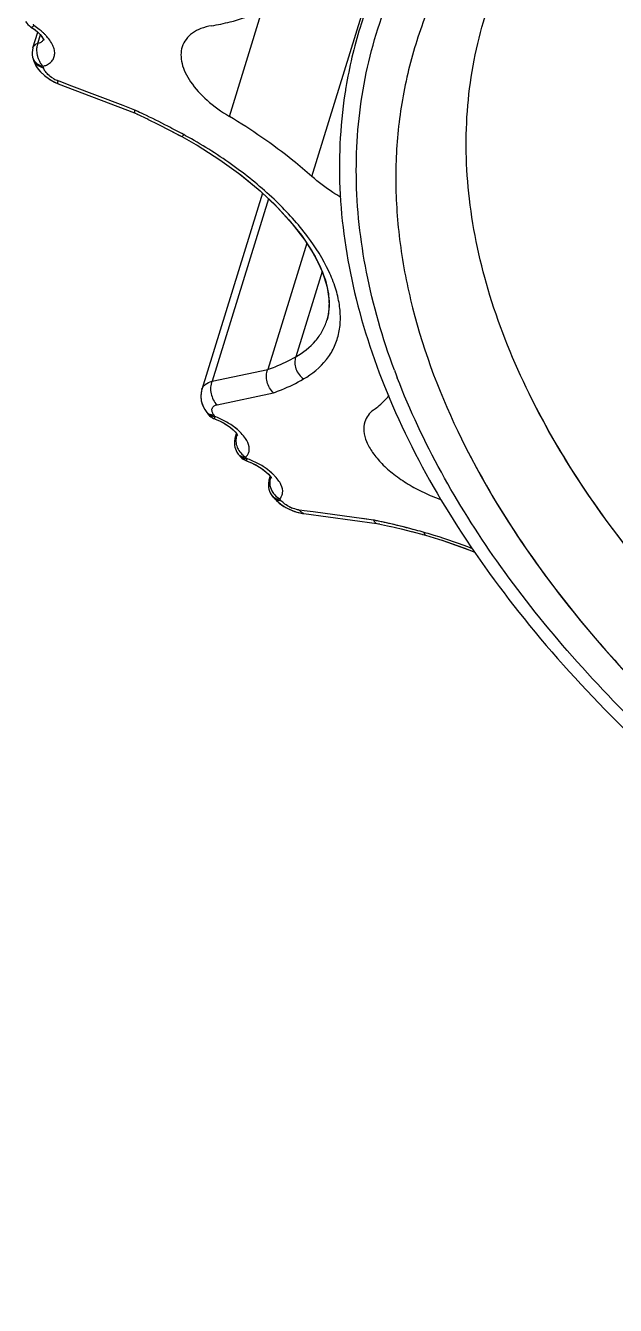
# Model space of a CAD drawing. Header units: millimetres. Extents: x 0 to 297, y 0 to 210.
# Drawn here: x 217.25 to 227.4, y 148.38 to 170.42 of the extents above; entities that cross this region are included whole.
import ezdxf

# ---------------------------------------------------------------- set-up
doc = ezdxf.new("R2010")
doc.units = ezdxf.units.MM
doc.header["$LTSCALE"] = 16.335
doc.layers.add('MEMBER', color=7, linetype='CONTINUOUS')

msp = doc.modelspace()

# ---------------------------------------------------------------- linework, layer by layer
at = {"layer": 'MEMBER', "color": 9, "linetype": 'Continuous'}
for p, q in [((222.1743, 167.8188), (223.1472, 170.9669)), ((220.7537, 168.8513), (221.3189, 170.6803)), ((217.3885, 170.4158), (217.3833, 170.4421)), ((217.4576, 170.1137), (217.5011, 170.2547)), ((217.3674, 169.8711), (217.3674, 169.871)), ((217.5528, 169.6907), (217.5463, 169.7164)), ((217.8257, 169.4582), (217.8046, 169.4663)), ((218.0444, 169.3744), (217.8257, 169.4582)), ((218.9241, 169.0375), (218.0444, 169.3744)), ((219.1277, 168.9596), (218.9241, 169.0375)), ((219.1422, 168.9529), (219.1277, 168.9596)), ((219.9674, 168.5387), (219.9571, 168.5443)), ((221.4262, 167.4352), (220.4554, 164.2937)), ((222.3513, 166.1825), (221.8974, 164.7136)), ((220.4554, 164.2937), (221.4159, 164.4969)), ((220.5427, 163.8866), (221.516, 164.0929)), ((220.5058, 163.6854), (220.4872, 163.711)), ((220.8803, 163.3544), (220.888, 163.3791)), ((220.9056, 163.0386), (220.9059, 163.0381)), ((221.0552, 162.9597), (221.0345, 162.986)), ((221.4613, 162.6298), (221.4655, 162.6432)), ((221.4982, 162.3108), (221.4986, 162.3103)), ((221.6424, 162.2404), (221.621, 162.2656)), ((222.0402, 162.063), (221.9674, 162.0728)), ((222.1975, 162.0418), (222.0402, 162.063)), ((223.237, 161.9017), (222.1975, 162.0418)), ((223.237, 161.9017), (223.0416, 161.928))]:
    msp.add_line(p, q, dxfattribs=at)
at = {"layer": 'MEMBER', "color": 7, "linetype": 'Continuous'}
for p, q in [((217.3388, 170.3908), (217.3388, 170.3908)), ((217.3388, 170.3908), (217.3539, 170.3809)), ((217.3388, 170.3908), (217.3941, 170.3525)), ((217.3539, 170.3809), (217.4096, 170.3406)), ((217.3941, 170.3525), (217.4505, 170.3063)), ((217.3715, 170.0336), (217.4546, 170.3023)), ((217.5574, 170.1699), (217.5594, 170.1633)), ((217.3674, 169.8711), (217.3741, 169.845)), ((217.3739, 169.8456), (217.3875, 169.8017)), ((217.374, 169.8452), (217.398, 169.7755)), ((217.3875, 169.8017), (217.4302, 169.7134)), ((217.398, 169.7755), (217.4413, 169.6958)), ((217.4302, 169.7134), (217.4915, 169.6304)), ((217.4413, 169.6958), (217.5001, 169.6207)), ((217.4915, 169.6304), (217.5687, 169.5552)), ((217.5001, 169.6207), (217.5705, 169.5539)), ((217.5687, 169.5552), (217.6573, 169.4911)), ((217.6551, 169.4923), (217.7455, 169.4424)), ((217.6591, 169.4898), (217.7585, 169.4363)), ((217.7455, 169.4424), (217.8091, 169.415)), ((217.7585, 169.4363), (217.8091, 169.415)), ((217.8091, 169.415), (219.1231, 168.9121)), ((219.1229, 168.9122), (219.1752, 168.888)), ((219.1551, 168.8973), (219.3556, 168.8023)), ((219.3464, 168.8068), (219.5353, 168.7138)), ((219.5346, 168.7141), (219.7241, 168.6173)), ((219.7121, 168.6235), (219.8879, 168.5305)), ((219.7241, 168.6173), (219.9072, 168.5201)), ((219.8879, 168.5305), (219.9358, 168.5047)), ((219.9358, 168.5047), (220.2187, 168.3434)), ((220.2008, 168.3541), (220.5904, 168.1066)), ((221.3243, 167.532), (220.2784, 164.1474)), ((222.0871, 166.6688), (221.4159, 164.4969)), ((222.4744, 165.5861), (222.4492, 165.3967)), ((222.4613, 165.4554), (222.4337, 165.3413)), ((222.4337, 165.3412), (222.4356, 165.3476)), ((222.4356, 165.3476), (222.4366, 165.3508)), ((222.4492, 165.3967), (222.4366, 165.3509)), ((220.2726, 164.1265), (220.2615, 164.0417)), ((220.2681, 164.1059), (220.2615, 164.0303)), ((220.2615, 164.0417), (220.2694, 163.9556)), ((220.2615, 164.0303), (220.2697, 163.9547)), ((220.2785, 164.1477), (220.2681, 164.1059)), ((220.2694, 163.9556), (220.2952, 163.8721)), ((220.2698, 163.9536), (220.2926, 163.8783)), ((220.2785, 164.1478), (220.2726, 164.1265)), ((220.2926, 163.8783), (220.3293, 163.806)), ((220.3293, 163.806), (220.3523, 163.7716)), ((220.3523, 163.7716), (220.3711, 163.7457)), ((220.507, 163.6418), (220.5843, 163.609)), ((220.507, 163.6418), (220.5935, 163.6046)), ((220.5843, 163.609), (220.6536, 163.5734)), ((220.5935, 163.6046), (220.6759, 163.5606)), ((220.6536, 163.5734), (220.7178, 163.5344)), ((220.6759, 163.5606), (220.7491, 163.5128)), ((220.7178, 163.5344), (220.7742, 163.494)), ((220.7491, 163.5128), (220.8092, 163.4651)), ((220.7742, 163.494), (220.8206, 163.4549)), ((220.8092, 163.4651), (220.8537, 163.4219)), ((220.8206, 163.4549), (220.8549, 163.4205)), ((220.8537, 163.4219), (220.8824, 163.3872)), ((220.855, 163.3123), (220.8793, 163.391)), ((220.9056, 163.0386), (220.9265, 163.012)), ((220.9056, 163.0386), (220.9265, 163.012)), ((221.0617, 162.9148), (221.1224, 162.8912)), ((221.2073, 162.851), (221.2737, 162.813)), ((221.4407, 162.5929), (221.4592, 162.6526)), ((221.4685, 162.6394), (221.4758, 162.627)), ((221.4722, 162.6333), (221.4779, 162.6226)), ((221.4981, 162.3108), (221.5197, 162.2853)), ((221.5192, 162.2859), (221.5629, 162.2392)), ((221.5192, 162.2859), (221.5417, 162.2607)), ((221.5417, 162.2607), (221.6129, 162.1952)), ((221.5629, 162.2392), (221.6412, 162.1735)), ((221.6129, 162.1952), (221.6943, 162.1379)), ((221.6412, 162.1735), (221.7287, 162.1177)), ((221.6943, 162.1379), (221.7833, 162.0897)), ((221.7287, 162.1177), (221.8222, 162.0725)), ((221.7833, 162.0897), (221.8771, 162.0518)), ((221.8222, 162.0725), (221.9181, 162.0389)), ((221.8771, 162.0518), (221.9731, 162.0251)), ((221.9181, 162.0389), (222.0141, 162.0174)), ((221.9731, 162.0251), (222.0339, 162.0144)), ((222.0141, 162.0174), (222.0336, 162.0145)), ((222.0335, 162.0145), (223.2939, 161.8449)), ((223.2904, 161.8455), (223.3432, 161.8344)), ((223.3228, 161.8387), (223.5266, 161.7937)), ((223.5172, 161.7959), (223.7117, 161.7497)), ((223.711, 161.7499), (223.9086, 161.6998)), ((223.896, 161.7031), (224.1053, 161.6467)), ((224.0816, 161.6533), (224.1327, 161.6391))]:
    msp.add_line(p, q, dxfattribs=at)
for points in [[(217.4096, 170.3406), (217.4567, 170.3006), (217.4953, 170.2619), (217.5246, 170.2264)], [(217.4505, 170.3063), (217.4954, 170.2617), (217.5278, 170.222), (217.5477, 170.1906), (217.5574, 170.1699)], [(217.5246, 170.2264), (217.5447, 170.1961), (217.5557, 170.1741), (217.559, 170.165)], [(220.5925, 168.1052), (220.9525, 167.8444), (221.2834, 167.5708), (221.5794, 167.2898), (221.8375, 167.005), (222.0549, 166.7206), (222.229, 166.4403), (222.3578, 166.1687), (222.4396, 165.9107), (222.4737, 165.6725), (222.4613, 165.4554)], [(220.9358, 167.8572), (221.2488, 167.6012), (221.5304, 167.3392), (221.7792, 167.0734), (221.994, 166.8058), (222.1716, 166.5402), (222.31, 166.2801), (222.4067, 166.031), (222.4611, 165.7986), (222.4744, 165.5861)], [(220.2952, 163.8721), (220.3375, 163.7931), (220.3523, 163.7716)], [(220.8815, 163.3886), (220.8969, 163.3655), (220.9024, 163.3551)], [(221.0617, 162.9148), (221.1368, 162.885), (221.2073, 162.851)], [(221.1224, 162.8912), (221.2, 162.8548), (221.2722, 162.8139)], [(221.2737, 162.813), (221.3358, 162.771), (221.3878, 162.7291), (221.4277, 162.6906), (221.4556, 162.6579), (221.4722, 162.6333)], [(221.3328, 162.7731), (221.3823, 162.7339), (221.4215, 162.6971), (221.4501, 162.665), (221.4685, 162.6394)], [(224.1327, 161.6391), (224.4312, 161.5492), (224.8785, 161.3911), (224.9793, 161.3492)], [(224.3982, 161.5597), (224.7886, 161.4252), (224.9795, 161.3488)]]:
    msp.add_lwpolyline(points, dxfattribs=at)
for centre, radius, start, end in [((217.498, 170.6414), 0.2967, 211.92164, 237.46182), ((230.5468, 168.0538), 7.8939, 162.82985, 170.54508), ((217.6575, 169.9449), 0.2993, 162.83749, 194.28181), ((230.6838, 168.0278), 8.0333, 170.52296, 171.30765), ((220.6145, 163.9226), 0.3008, 215.97625, 228.33283), ((220.6124, 163.9204), 0.2978, 228.35002, 249.1831), ((221.1421, 163.224), 0.3004, 162.89678, 174.99906), ((221.1469, 163.2234), 0.3053, 174.96383, 178.88562), ((221.1429, 163.2234), 0.3012, 178.87088, 186.95099), ((221.1385, 163.223), 0.2968, 186.98079, 210.80489), ((221.1422, 163.2247), 0.301, 210.8399, 218.27945), ((221.163, 163.1979), 0.3008, 218.13488, 229.83702), ((221.1611, 163.1957), 0.2979, 229.85347, 250.4354), ((221.7288, 162.5039), 0.3013, 179.44146, 187.80847), ((221.7331, 162.504), 0.3057, 175.4002, 179.45794), ((221.7279, 162.5046), 0.3004, 162.90478, 175.43966), ((221.724, 162.5035), 0.2965, 187.84171, 212.48242), ((221.7281, 162.5054), 0.3011, 212.52159, 220.35562)]:
    msp.add_arc(centre, radius, start, end, dxfattribs=at)
at = {"layer": 'MEMBER', "color": 9, "linetype": 'Continuous'}
for centre, radius, start, end in [((216.7415, 169.4041), 1.2008, 51.91289, 57.3986), ((217.4711, 170.2194), 0.0963, 326.9934, 331.94336), ((216.9291, 169.6208), 0.914, 43.06311, 46.27452), ((216.9923, 169.6798), 0.8275, 40.02759, 43.06242), ((217.845, 169.9936), 0.4095, 184.68455, 192.48685), ((217.8506, 169.9948), 0.4152, 192.47844, 200.2277), ((217.5456, 169.8884), 0.1769, 194.20243, 198.0647), ((217.8352, 169.9887), 0.3987, 200.18228, 208.17452), ((217.8079, 169.9742), 0.3678, 208.18072, 216.58283), ((217.6121, 170.0102), 0.3011, 247.99155, 257.36265), ((217.7015, 169.729), 0.1536, 194.42142, 199.37485), ((218.0055, 169.9934), 0.564, 239.00197, 241.34738), ((218.0096, 170.0008), 0.5724, 241.33706, 249.01737), ((213.2335, 156.1547), 14.0964, 64.62003, 65.21813), ((213.2171, 156.1203), 14.1345, 62.71258, 64.61986), ((213.2199, 156.1255), 14.1285, 62.09028, 62.71281), ((213.2327, 156.1498), 14.101, 61.47131, 62.09037), ((216.0153, 161.2684), 8.275, 60.4201, 61.47156), ((221.4588, 165.6494), 1.0225, 342.46995, 342.82739), ((234.8931, 168.6769), 12.0514, 200.35434, 201.04469), ((220.5287, 163.8002), 0.075, 154.4628, 161.15194), ((220.5399, 163.7908), 0.0897, 130.11401, 135.74933), ((220.6799, 163.8512), 0.2382, 211.24263, 216.02642), ((220.013, 162.3922), 1.3839, 68.38275, 69.13734), ((220.0041, 162.3682), 1.4095, 59.80126, 68.40713), ((220.07, 162.4809), 1.279, 55.07967, 59.81518), ((221.1409, 163.2688), 0.2747, 172.19069, 182.80942), ((220.3421, 162.811), 0.8504, 43.82558, 44.81305), ((221.2141, 163.2879), 0.3513, 211.89027, 230.19481), ((221.2089, 163.2808), 0.3426, 230.14144, 239.38101), ((220.5916, 161.6586), 1.3812, 69.44502, 70.39036), ((220.577, 161.6188), 1.4236, 61.11326, 69.45507), ((220.6252, 161.7058), 1.3241, 56.51595, 61.12219), ((220.629, 161.7121), 1.3168, 56.50311, 61.13503), ((221.4072, 162.6918), 0.0823, 311.13064, 319.36286), ((220.9019, 162.0567), 0.8763, 44.57793, 46.18367), ((221.7171, 162.5469), 0.2692, 172.60262, 183.39746), ((221.79, 162.568), 0.3462, 213.02578, 222.32233), ((221.7936, 162.5716), 0.3513, 222.35021, 231.52164), ((221.7889, 162.5651), 0.3433, 231.46899, 240.72454), ((222.0633, 162.6711), 0.6067, 242.58812, 244.29153), ((222.0662, 162.6773), 0.6135, 244.291, 247.89733), ((222.0305, 162.5386), 0.4701, 259.29298, 262.28578), ((220.6708, 149.6099), 12.5568, 77.89974, 78.20729), ((220.6411, 149.4718), 12.6981, 77.51186, 77.8996), ((220.4945, 148.8351), 13.3515, 74.93058, 77.48832), ((220.5961, 149.2694), 12.9054, 76.83913, 77.51113), ((220.4682, 148.7343), 13.4556, 74.93401, 76.82745), ((220.3663, 148.3527), 13.8506, 74.3263, 74.93732), ((221.8812, 153.7515), 8.2433, 74.06885, 74.32671), ((221.8481, 153.6364), 8.363, 73.09867, 74.06722), ((221.7077, 153.1944), 8.8267, 68.50252, 73.06073)]:
    msp.add_arc(centre, radius, start, end, dxfattribs=at)
at = {"layer": 'MEMBER', "color": 7, "linetype": 'Continuous'}
for points, knots in [([(238.6138, 178.2169), (237.6468, 178.2169), (235.7642, 178.1339), (233.0508, 177.7412), (230.5649, 177.0896), (228.35, 176.189), (226.4448, 175.0521), (224.8853, 173.6952), (223.8913, 172.3825), (223.3138, 171.2603), (223.0957, 170.6787), (223.0047, 170.3841)], [0, 0, 0, 0, 0.1558352, 0.3031791, 0.4410449, 0.5689921, 0.6872702, 0.796979, 0.9001772, 0.9503164, 1, 1, 1, 1]), ([(232.9208, 176.9448), (232.0035, 176.729), (230.2716, 176.1997), (227.9402, 175.0461), (226.3293, 173.8036), (225.3128, 172.676), (224.6947, 171.7861), (224.2109, 170.8415), (223.865, 169.8484), (223.6594, 168.8139), (223.5955, 167.7451), (223.6731, 166.6493), (223.97, 165.1313), (224.3967, 164.019), (224.7504, 163.2982)], [0, 0, 0, 0, 0.1504351, 0.2878287, 0.4132339, 0.4723384, 0.529625, 0.5856999, 0.6412395, 0.6969544, 0.7535437, 0.8116488, 0.8718371, 1, 1, 1, 1]), ([(220.4478, 170.4122), (220.5558, 170.4304), (220.9519, 170.5133), (221.3373, 170.6666), (221.5845, 170.8284)], [0, 0, 0, 0, 0.2706044, 1, 1, 1, 1]), ([(225.9135, 164.0815), (225.6467, 164.6253), (225.204, 165.7167), (224.8373, 167.3954), (224.8017, 169.0304), (225.0037, 170.079), (225.1576, 170.577)], [0, 0, 0, 0, 0.2715737, 0.525534, 0.7663013, 1, 1, 1, 1]), ([(220.4478, 170.4122), (220.3856, 170.4018), (220.2694, 170.3721), (220.1166, 170.2942), (220.002, 170.1856), (219.956, 170.095), (219.9416, 170.0486)], [0, 0, 0, 0, 0.2885102, 0.5452807, 0.7775284, 1, 1, 1, 1]), ([(219.9416, 170.0486), (219.9281, 170.0049), (219.9144, 169.9088), (219.9348, 169.7579), (219.993, 169.6003), (220.1242, 169.3766), (220.3728, 169.1086), (220.6176, 168.9327), (220.7537, 168.8513)], [0, 0, 0, 0, 0.0892198, 0.1863045, 0.2944494, 0.4149689, 0.6904164, 1, 1, 1, 1]), ([(222.7428, 169.2419), (222.6553, 168.6699), (222.6039, 167.4757), (222.8924, 165.6566), (223.5351, 163.8089), (224.5184, 161.9603), (225.8256, 160.1364), (227.4362, 158.3631), (229.326, 156.6659), (231.4665, 155.0698), (233.8257, 153.5985), (236.3679, 152.274), (239.0549, 151.1164), (241.8461, 150.1431), (244.699, 149.369), (247.5708, 148.8055), (250.4176, 148.4614), (252.3054, 148.3802), (253.2344, 148.3796)], [0, 0, 0, 0, 0.0428239, 0.0877041, 0.1355435, 0.1869273, 0.2421348, 0.3011814, 0.3638668, 0.4298196, 0.498535, 0.5694077, 0.6417596, 0.7148655, 0.7879777, 0.8603453, 0.9312482, 1, 1, 1, 1]), ([(219.1277, 168.9596), (219.1249, 168.9484), (219.1215, 168.9337), (219.12, 168.9183), (219.1215, 168.9128), (219.1229, 168.9122)], [0, 0, 0, 0, 0.7079964, 0.9026943, 1, 1, 1, 1]), ([(219.1277, 168.9596), (219.1249, 168.9484), (219.1215, 168.9337), (219.12, 168.9183), (219.1215, 168.9128), (219.1229, 168.9122)], [0, 0, 0, 0, 0.7079967, 0.9026945, 1, 1, 1, 1]), ([(222.1743, 167.8188), (222.0681, 167.9127), (221.6195, 168.2897), (221.1347, 168.6231), (220.7537, 168.8513)], [0, 0, 0, 0, 0.2420338, 1, 1, 1, 1]), ([(222.6708, 167.4578), (222.6257, 167.4849), (222.4524, 167.5939), (222.2883, 167.7179), (222.1743, 167.8188)], [0, 0, 0, 0, 0.2569042, 1, 1, 1, 1]), ([(221.516, 164.0929), (221.4608, 164.1406), (221.3854, 164.2753), (221.3887, 164.4303), (221.4159, 164.4969)], [0, 0, 0, 0, 0.5038026, 1, 1, 1, 1]), ([(223.2348, 163.7953), (223.26, 163.8141), (223.3563, 163.8898), (223.4446, 163.9759), (223.5038, 164.0452)], [0, 0, 0, 0, 0.2563002, 1, 1, 1, 1]), ([(261.0477, 151.7731), (260.3799, 151.5131), (258.9617, 151.0676), (256.7071, 150.6287), (254.2873, 150.4024), (251.7402, 150.3921), (249.1056, 150.5978), (246.425, 151.0161), (243.7404, 151.6406), (241.0942, 152.4613), (238.5283, 153.4654), (236.083, 154.6369), (233.7968, 155.9575), (231.7057, 157.4064), (229.8425, 158.9611), (228.2361, 160.5978), (226.9122, 162.2912), (226.2067, 163.4842), (225.9135, 164.0815)], [0, 0, 0, 0, 0.0539123, 0.1115029, 0.1725011, 0.2364793, 0.3028892, 0.3710938, 0.4403946, 0.5100575, 0.5793368, 0.6474991, 0.7138474, 0.7777465, 0.8386521, 0.8961381, 0.9499446, 1, 1, 1, 1]), ([(229.6744, 159.1713), (228.8833, 159.9171), (227.4725, 161.444), (226.3464, 163.1995), (225.9135, 164.0815)], [0, 0, 0, 0, 0.5253, 1, 1, 1, 1]), ([(223.2348, 163.7953), (223.2, 163.7693), (223.1381, 163.7091), (223.0989, 163.6318), (223.0867, 163.5922)], [0, 0, 0, 0, 0.5117557, 1, 1, 1, 1]), ([(223.0867, 163.5922), (223.0707, 163.5407), (223.0612, 163.4222), (223.1123, 163.2394), (223.2208, 163.0508), (223.3511, 162.8984), (223.4782, 162.7782), (223.6259, 162.6561), (223.8327, 162.5151), (224.1036, 162.3703), (224.2959, 162.2914), (224.394, 162.2569)], [0, 0, 0, 0, 0.0806117, 0.1724864, 0.2799386, 0.4035633, 0.4709454, 0.5414741, 0.6898578, 0.8443927, 1, 1, 1, 1]), ([(224.7504, 163.2982), (225.0528, 162.6821), (225.7788, 161.4514), (227.139, 159.7029), (228.7876, 158.0114), (230.6991, 156.4024), (232.8443, 154.9), (235.1906, 153.5269), (237.702, 152.3041), (240.34, 151.2504), (243.064, 150.3819), (245.8321, 149.712), (248.6019, 149.251), (251.3307, 149.006), (253.9767, 148.9807), (256.4998, 149.1758), (258.8611, 149.5883), (260.3534, 150.0188), (261.0591, 150.2722)], [0, 0, 0, 0, 0.0499273, 0.1035478, 0.1607985, 0.2214307, 0.2850366, 0.3510927, 0.4189865, 0.4880445, 0.5575558, 0.6267956, 0.6950473, 0.7616257, 0.8259006, 0.8873232, 0.9454546, 1, 1, 1, 1]), ([(224.7504, 163.2982), (225.1804, 162.4219), (226.2864, 160.6767), (227.6661, 159.1467), (228.4384, 158.3979)], [0, 0, 0, 0, 0.4757523, 1, 1, 1, 1]), ([(223.237, 161.9017), (223.2401, 161.8943), (223.2514, 161.8709), (223.2726, 161.8493), (223.2904, 161.8455)], [0, 0, 0, 0, 0.306882, 1, 1, 1, 1])]:
    msp.add_open_spline(points, degree=3, knots=knots, dxfattribs=at)
at = {"layer": 'MEMBER', "color": 9, "linetype": 'Continuous'}
for points, knots in [([(223.5942, 164.4851), (223.3908, 165.0333), (223.0727, 166.1313), (222.8888, 167.7988), (223.0191, 169.4107), (223.3162, 170.4313), (223.5123, 170.9162)], [0, 0, 0, 0, 0.2667682, 0.5189294, 0.7613416, 1, 1, 1, 1]), ([(217.3389, 170.3908), (217.3443, 170.3873), (217.3661, 170.3953), (217.3791, 170.4072), (217.3885, 170.4158)], [0, 0, 0, 0, 0.3353831, 1, 1, 1, 1]), ([(217.5609, 170.2813), (217.5547, 170.2871), (217.5294, 170.3108), (217.5028, 170.3331), (217.4822, 170.3493)], [0, 0, 0, 0, 0.2449445, 1, 1, 1, 1]), ([(217.4576, 170.1137), (217.4772, 170.1169), (217.5134, 170.1273), (217.5426, 170.1526), (217.5519, 170.1669)], [0, 0, 0, 0, 0.5383292, 1, 1, 1, 1]), ([(217.5463, 169.7164), (217.5737, 169.7235), (217.6247, 169.742), (217.6888, 169.7868), (217.7319, 169.8466), (217.7505, 169.9182), (217.7446, 169.997), (217.7038, 170.1143), (217.6439, 170.1945), (217.5969, 170.2448)], [0, 0, 0, 0, 0.1268219, 0.2397585, 0.344301, 0.4493158, 0.5634409, 0.6923959, 1, 1, 1, 1]), ([(217.3715, 170.0336), (217.377, 170.0513), (217.4009, 170.0864), (217.4373, 170.106), (217.4576, 170.1137)], [0, 0, 0, 0, 0.4614966, 1, 1, 1, 1]), ([(217.4432, 170.0659), (217.4414, 170.0575), (217.4353, 170.0226), (217.4347, 169.9868), (217.4369, 169.9601)], [0, 0, 0, 0, 0.2433499, 1, 1, 1, 1]), ([(217.3674, 169.871), (217.3696, 169.8625), (217.3808, 169.8289), (217.4021, 169.7989), (217.4213, 169.7805)], [0, 0, 0, 0, 0.2463654, 1, 1, 1, 1]), ([(217.4002, 169.7872), (217.4083, 169.7753), (217.421, 169.7605), (217.4355, 169.7477), (217.4393, 169.7445)], [0, 0, 0, 0, 0.7444463, 1, 1, 1, 1]), ([(217.4002, 169.7872), (217.4167, 169.763), (217.4633, 169.7203), (217.5216, 169.6977), (217.5528, 169.6907)], [0, 0, 0, 0, 0.4779113, 1, 1, 1, 1]), ([(217.5463, 169.7164), (217.5526, 169.718), (217.5769, 169.7249), (217.6006, 169.7341), (217.6174, 169.7423)], [0, 0, 0, 0, 0.2601299, 1, 1, 1, 1]), ([(217.5737, 169.6422), (217.5713, 169.6462), (217.5627, 169.6616), (217.556, 169.6782), (217.5528, 169.6907)], [0, 0, 0, 0, 0.2665154, 1, 1, 1, 1]), ([(217.5968, 169.6093), (217.5947, 169.612), (217.5864, 169.6225), (217.5788, 169.6336), (217.5737, 169.6422)], [0, 0, 0, 0, 0.2591793, 1, 1, 1, 1]), ([(217.715, 169.51), (217.6852, 169.5279), (217.6325, 169.5665), (217.5892, 169.6162), (217.5737, 169.6422)], [0, 0, 0, 0, 0.5346794, 1, 1, 1, 1]), ([(217.8091, 169.415), (217.8039, 169.4171), (217.8007, 169.4391), (217.8029, 169.4545), (217.8046, 169.4663)], [0, 0, 0, 0, 0.3188396, 1, 1, 1, 1]), ([(219.9358, 168.5046), (219.937, 168.504), (219.9418, 168.5068), (219.9477, 168.513), (219.9571, 168.5243), (219.9637, 168.5334), (219.9674, 168.5387)], [0, 0, 0, 0, 0.0897915, 0.2842718, 0.5890776, 1, 1, 1, 1]), ([(219.9358, 168.5046), (219.937, 168.504), (219.9418, 168.5068), (219.9477, 168.513), (219.9571, 168.5243), (219.9637, 168.5334), (219.9674, 168.5387)], [0, 0, 0, 0, 0.0898216, 0.284318, 0.5891134, 1, 1, 1, 1]), ([(222.0319, 164.3315), (222.1803, 164.4175), (222.3827, 164.5816), (222.5606, 164.8658), (222.6423, 165.099), (222.6733, 165.3521), (222.6539, 165.6216), (222.5851, 165.904), (222.423, 166.3096), (222.0955, 166.8274), (221.557, 167.4203), (220.8826, 167.9815), (220.3713, 168.311), (220.1001, 168.4649)], [0, 0, 0, 0, 0.0944418, 0.1388719, 0.1833157, 0.2293485, 0.2783334, 0.3312765, 0.3887977, 0.5182089, 0.6659461, 0.8283124, 1, 1, 1, 1]), ([(221.8974, 164.7136), (222.0237, 164.7852), (222.197, 164.9196), (222.3592, 165.151), (222.4133, 165.2769), (222.4337, 165.3415)], [0, 0, 0, 0, 0.516507, 0.7591429, 1, 1, 1, 1]), ([(221.4147, 164.4929), (221.4578, 164.5085), (221.6231, 164.5718), (221.7835, 164.6485), (221.8974, 164.7136)], [0, 0, 0, 0, 0.2588547, 1, 1, 1, 1]), ([(221.8974, 164.7136), (221.8734, 164.6487), (221.8805, 164.4942), (221.9721, 164.3731), (222.0319, 164.3315)], [0, 0, 0, 0, 0.4867792, 1, 1, 1, 1]), ([(220.2785, 164.1477), (220.2837, 164.1647), (220.3001, 164.1979), (220.3554, 164.2561), (220.4141, 164.2821), (220.4554, 164.2937)], [0, 0, 0, 0, 0.2235065, 0.458342, 1, 1, 1, 1]), ([(220.4554, 164.2937), (220.4277, 164.2269), (220.4212, 164.0734), (220.49, 163.936), (220.5427, 163.8866)], [0, 0, 0, 0, 0.5003748, 1, 1, 1, 1]), ([(221.516, 164.0929), (221.5621, 164.1097), (221.739, 164.1781), (221.9104, 164.261), (222.0319, 164.3315)], [0, 0, 0, 0, 0.2589672, 1, 1, 1, 1]), ([(228.009, 158.1493), (227.5082, 158.6293), (226.5722, 159.605), (224.994, 161.6013), (224.0744, 163.2346), (223.6455, 164.3493)], [0, 0, 0, 0, 0.2726987, 0.5304703, 1, 1, 1, 1]), ([(220.3523, 163.7716), (220.3614, 163.759), (220.3857, 163.7362), (220.416, 163.7232), (220.4322, 163.7187)], [0, 0, 0, 0, 0.4824124, 1, 1, 1, 1]), ([(220.3711, 163.7457), (220.3745, 163.741), (220.3898, 163.7228), (220.4101, 163.709), (220.4265, 163.7017)], [0, 0, 0, 0, 0.2446139, 1, 1, 1, 1]), ([(220.4677, 163.7431), (220.4642, 163.7502), (220.4536, 163.7756), (220.4513, 163.8057), (220.4577, 163.8244)], [0, 0, 0, 0, 0.2852768, 1, 1, 1, 1]), ([(220.4821, 163.8594), (220.486, 163.8627), (220.5042, 163.8756), (220.5259, 163.883), (220.5427, 163.8866)], [0, 0, 0, 0, 0.2268451, 1, 1, 1, 1]), ([(220.4322, 163.7187), (220.4365, 163.7175), (220.4545, 163.7131), (220.4731, 163.7112), (220.4872, 163.711)], [0, 0, 0, 0, 0.2415195, 1, 1, 1, 1]), ([(220.507, 163.6418), (220.5028, 163.6434), (220.5021, 163.6629), (220.504, 163.6752), (220.5058, 163.6854)], [0, 0, 0, 0, 0.3015942, 1, 1, 1, 1]), ([(220.8813, 163.4691), (220.875, 163.4743), (220.8493, 163.4953), (220.8227, 163.5152), (220.8022, 163.5295)], [0, 0, 0, 0, 0.2451154, 1, 1, 1, 1]), ([(220.9454, 163.4103), (220.9349, 163.4209), (220.89, 163.4639), (220.8409, 163.5024), (220.8022, 163.5295)], [0, 0, 0, 0, 0.238984, 1, 1, 1, 1]), ([(220.855, 163.3123), (220.8586, 163.324), (220.8666, 163.3389), (220.8774, 163.3513), (220.8803, 163.3544)], [0, 0, 0, 0, 0.741634, 1, 1, 1, 1]), ([(220.9454, 163.4103), (220.9404, 163.4154), (220.9197, 163.4357), (220.8981, 163.455), (220.8813, 163.4691)], [0, 0, 0, 0, 0.2440017, 1, 1, 1, 1]), ([(221.0524, 163.2724), (221.0463, 163.2833), (221.0184, 163.3289), (220.984, 163.3703), (220.9556, 163.3999)], [0, 0, 0, 0, 0.2321418, 1, 1, 1, 1]), ([(220.8738, 163.2033), (220.8759, 163.1945), (220.8856, 163.1592), (220.9013, 163.1257), (220.9158, 163.1023)], [0, 0, 0, 0, 0.2466876, 1, 1, 1, 1]), ([(221.0345, 162.986), (221.0489, 162.9988), (221.0741, 163.0283), (221.0884, 163.0645), (221.0924, 163.0828)], [0, 0, 0, 0, 0.5061232, 1, 1, 1, 1]), ([(221.0826, 163.2052), (221.0807, 163.2108), (221.0723, 163.2339), (221.0615, 163.2561), (221.0524, 163.2724)], [0, 0, 0, 0, 0.2386599, 1, 1, 1, 1]), ([(221.0924, 163.0828), (221.0955, 163.0971), (221.1015, 163.1629), (221.0773, 163.228), (221.0524, 163.2724)], [0, 0, 0, 0, 0.2223718, 1, 1, 1, 1]), ([(221.0924, 163.0828), (221.0944, 163.0922), (221.1, 163.1332), (221.0925, 163.1752), (221.0826, 163.2052)], [0, 0, 0, 0, 0.2334323, 1, 1, 1, 1]), ([(220.9059, 163.0382), (220.916, 163.0254), (220.943, 163.003), (220.976, 162.9924), (220.9934, 162.9892)], [0, 0, 0, 0, 0.4786525, 1, 1, 1, 1]), ([(220.9265, 163.012), (220.9363, 162.9995), (220.9533, 162.9852), (220.9725, 162.9757), (220.9776, 162.9735)], [0, 0, 0, 0, 0.7404382, 1, 1, 1, 1]), ([(221.0617, 162.9148), (221.057, 162.9165), (221.0526, 162.9354), (221.0541, 162.9492), (221.0552, 162.9597)], [0, 0, 0, 0, 0.3226554, 1, 1, 1, 1]), ([(221.4372, 162.7511), (221.4308, 162.7563), (221.4043, 162.7768), (221.3768, 162.7962), (221.3557, 162.8102)], [0, 0, 0, 0, 0.2454945, 1, 1, 1, 1]), ([(221.5086, 162.689), (221.4974, 162.6998), (221.4493, 162.7437), (221.397, 162.7828), (221.3557, 162.8102)], [0, 0, 0, 0, 0.2392014, 1, 1, 1, 1]), ([(221.5086, 162.689), (221.5031, 162.6944), (221.48, 162.7159), (221.4559, 162.7363), (221.4372, 162.7511)], [0, 0, 0, 0, 0.2438591, 1, 1, 1, 1]), ([(221.6708, 162.3655), (221.6777, 162.4148), (221.6556, 162.4985), (221.5944, 162.5964), (221.5508, 162.6467), (221.5261, 162.6718)], [0, 0, 0, 0, 0.4292099, 0.6966607, 1, 1, 1, 1]), ([(221.4483, 162.5309), (221.4491, 162.5178), (221.456, 162.4644), (221.4776, 162.4133), (221.4997, 162.3793)], [0, 0, 0, 0, 0.2444385, 1, 1, 1, 1]), ([(221.4985, 162.3104), (221.5083, 162.2989), (221.5339, 162.2791), (221.5647, 162.2701), (221.581, 162.2676)], [0, 0, 0, 0, 0.4782079, 1, 1, 1, 1]), ([(221.5464, 162.2622), (221.5496, 162.2602), (221.5633, 162.2526), (221.5783, 162.2474), (221.5899, 162.2447)], [0, 0, 0, 0, 0.2414024, 1, 1, 1, 1]), ([(221.5899, 162.2447), (221.5941, 162.2438), (221.6113, 162.2405), (221.629, 162.2398), (221.6424, 162.2404)], [0, 0, 0, 0, 0.2399877, 1, 1, 1, 1]), ([(221.621, 162.2656), (221.6343, 162.2791), (221.657, 162.3101), (221.6682, 162.3469), (221.6708, 162.3655)], [0, 0, 0, 0, 0.5018632, 1, 1, 1, 1]), ([(221.8001, 162.1245), (221.7688, 162.1395), (221.712, 162.173), (221.6623, 162.2168), (221.6424, 162.2404)], [0, 0, 0, 0, 0.5288179, 1, 1, 1, 1]), ([(221.9432, 162.0767), (221.9312, 162.079), (221.8821, 162.0901), (221.8345, 162.1079), (221.8001, 162.1245)], [0, 0, 0, 0, 0.2418244, 1, 1, 1, 1]), ([(222.0335, 162.0145), (222.0201, 162.0163), (221.9918, 162.0319), (221.9749, 162.0578), (221.9674, 162.0728)], [0, 0, 0, 0, 0.4448121, 1, 1, 1, 1]), ([(224.1327, 161.6391), (224.1257, 161.6411), (224.1126, 161.6581), (224.1096, 161.6767), (224.1081, 161.6883)], [0, 0, 0, 0, 0.3845144, 1, 1, 1, 1])]:
    msp.add_open_spline(points, degree=3, knots=knots, dxfattribs=at)
for points in [[(217.4576, 170.1137), (217.4514, 170.0982), (217.4467, 170.0822), (217.4432, 170.0659)], [(217.3767, 169.8358), (217.382, 169.8186), (217.3901, 169.8021), (217.4002, 169.7872)], [(217.4213, 169.7805), (217.4322, 169.77), (217.4443, 169.7607), (217.4571, 169.7526)], [(217.4571, 169.7526), (217.4705, 169.7441), (217.4847, 169.737), (217.4993, 169.731)], [(217.5126, 169.755), (217.5228, 169.7413), (217.534, 169.7283), (217.5463, 169.7164)], [(220.461, 163.8325), (220.4647, 163.8402), (220.4697, 163.8473), (220.4757, 163.8534)], [(220.4762, 163.7276), (220.4731, 163.7326), (220.4703, 163.7378), (220.4677, 163.7431)], [(220.4265, 163.7017), (220.4384, 163.6963), (220.451, 163.6924), (220.4638, 163.6898)], [(220.4638, 163.6898), (220.4776, 163.687), (220.4917, 163.6856), (220.5058, 163.6854)], [(220.8803, 163.3544), (220.8749, 163.3388), (220.8711, 163.3225), (220.8688, 163.3062)], [(220.8803, 163.3544), (220.8859, 163.3586), (220.891, 163.3634), (220.8954, 163.3688)], [(220.8666, 163.2554), (220.8674, 163.2379), (220.8699, 163.2204), (220.8738, 163.2033)], [(220.9776, 162.9735), (220.9893, 162.9686), (221.0016, 162.9651), (221.014, 162.9629)], [(220.9934, 162.9892), (221.0069, 162.9868), (221.0207, 162.9858), (221.0345, 162.986)], [(221.014, 162.9629), (221.0276, 162.9604), (221.0414, 162.9595), (221.0552, 162.9597)], [(221.4408, 162.5929), (221.4449, 162.6064), (221.4522, 162.6191), (221.4613, 162.6298)], [(221.4613, 162.6298), (221.456, 162.6142), (221.4522, 162.5979), (221.4501, 162.5815)], [(221.4483, 162.5309), (221.4493, 162.5135), (221.452, 162.4961), (221.4562, 162.4792)], [(221.4997, 162.3793), (221.52, 162.348), (221.5458, 162.3197), (221.575, 162.2965)], [(221.5197, 162.2853), (221.5273, 162.2763), (221.5364, 162.2685), (221.5464, 162.2622)], [(221.581, 162.2676), (221.5942, 162.2656), (221.6077, 162.265), (221.621, 162.2656)]]:
    msp.add_open_spline(points, degree=3, dxfattribs=at)

doc.saveas('drawing.dxf')
